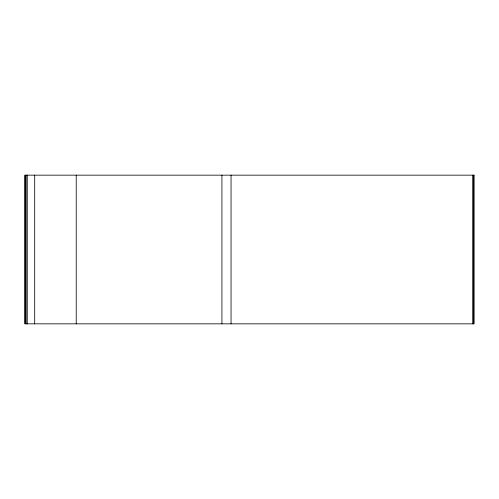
<?xml version="1.0" encoding="UTF-8"?>
<svg xmlns="http://www.w3.org/2000/svg" width="499" height="499" viewBox="0 0 499 499"><rect width="100%" height="100%" fill="white"/><g stroke="black" fill="none" stroke-linecap="round" stroke-linejoin="round"><path stroke-width="0.75" d="M473.694 175.161L473.694 323.839M472.703 175.161L472.703 323.839M231.049 175.161L231.049 323.839M221.93 175.161L221.93 323.839M76.222 175.161L76.222 323.839M34.693 175.161L34.693 323.839M27.258 175.161L27.258 323.839M26.116 175.161L26.116 323.839M25.037 175.161L25.037 323.839M474.05 175.161L24.95 175.161L24.95 323.839L474.05 323.839L474.05 175.161"/></g></svg>
